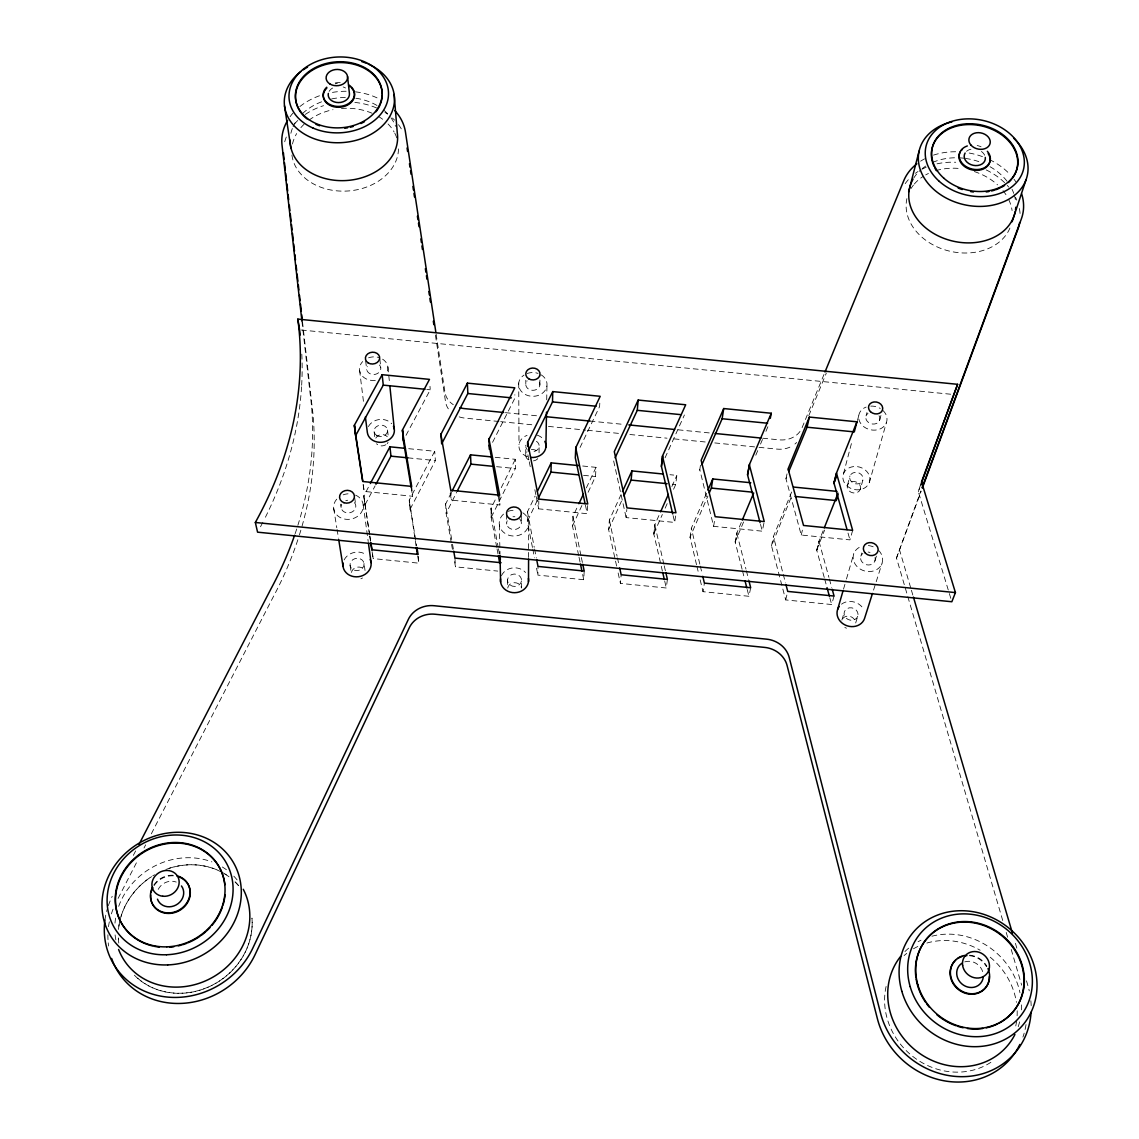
<?xml version="1.0" encoding="UTF-8"?>
<svg xmlns="http://www.w3.org/2000/svg" width="1139" height="1139" viewBox="0 0 1139 1139"><rect width="100%" height="100%" fill="white"/><g stroke="black" fill="none" stroke-linecap="round" stroke-linejoin="round"><path stroke-width="0.75" stroke-dasharray="5 3.75" d="M525.734 454.561L525.748 445.249M525.805 383.701L525.805 380.227M532.454 547.432L527.343 521.463L527.457 511.838L535.116 496.034M528.581 557.427L528.71 524.566M539.06 452.781L539.131 446.573M539.858 385.082L539.986 374.688M584.193 571.052L583.738 579.708L537.907 575.124L538.007 566.425M587.681 505.602L587.254 513.703L538.704 508.848L538.804 500.719M546.706 399.832L546.948 385.794M578.655 555.448L572.504 525.99L572.945 516.38L578.156 505.303M824.237 577.445L816.791 550.365L819.069 541.011L823.639 529.478M816.791 550.365L819.069 541.011M588.108 492.276L595.498 476.529L596.039 467.346L582.243 465.965M599.797 403.149L599.598 406.58L579.182 449.264M852.655 530.361L849.95 539.886L801.244 535.031L785.967 478.764L787.362 474.892M834.061 596.053L831.669 604.538L785.696 599.926L771.502 545.837L791.662 496.12M791.662 492.005L773.438 536.455L782.806 572.718M616.612 566.04L608.639 529.592L609.365 520.01L621.011 494.668M763.927 523.2L762.29 531.187L713.626 526.332L699.773 469.553M696.513 564.702L690.077 537.081L707.931 495.978M706.55 493.258L691.359 528.211L699.901 564.46M667.397 579.395L666.287 587.995L620.413 583.396L621.168 574.754M675.555 515.995L674.715 522.445L626.123 517.59L626.82 509.503M662.4 571.152L653.843 534.12L654.897 524.566L659.851 513.461M653.843 534.12L654.897 524.566M613.65 460.982L626.123 517.59M609.365 520.01L617.082 556.174M608.639 529.592L622.449 498.996M572.945 516.38L581.004 555.86M572.504 525.99L582.186 504.862M673.59 489.257L675.698 484.531L676.837 475.39L669.931 474.707M496.732 547.247L491.236 517.861L491.08 508.193L496.561 497.159M491.236 517.861L491.08 508.193M690.02 537.736L691.359 528.211M699.716 470.236L700.912 461.95M451.258 492.632L445.534 504.306L452.211 542.477M451.258 542.691L446.132 513.347L456.597 492.333M750.686 587.752L748.935 596.281L703.005 591.682L704.4 583.111M713.626 526.332L714.936 518.302M416.034 545.937L409.3 500.021L434.699 451.272L407.164 448.538M410.068 509.745L409.3 500.021M369.477 534.49L363.782 496.148L370.417 483.32M365.007 505.246L363.896 495.493M742.101 569.272L735.153 541.908L736.947 532.767L741.631 521.634M735.281 542.264L736.947 532.767M771.502 545.837L773.438 536.455M785.967 478.764L788.103 468.898M785.696 599.926L787.732 591.412M801.244 535.031L802.767 528.653M843.472 473.838L852.043 441.163M857.453 420.519L859.262 413.642M847.516 485.1L849.95 476.002M866.067 415.863L866.978 412.475M860.287 489.357A6.734 5.709 14.6 0 0 852.385 481.512A6.734 5.709 14.6 0 0 849.025 490.824A6.734 5.709 14.6 0 0 860.287 489.357L862.821 480.274A6.791 5.738 14.5 0 0 854.862 472.4A6.791 5.738 14.5 0 0 851.488 481.754A6.791 5.738 14.5 0 0 862.821 480.274M879.593 420.305L881.956 411.834M869.328 482.438A13.64 11.518 14.5 0 0 853.296 466.634A13.64 11.518 14.5 0 0 846.548 485.456A13.64 11.518 14.5 0 0 869.328 482.438L886.427 422.541M843.515 589.162L845.964 580.719M846.448 579.025L853.78 553.711M841.892 620.1L844.383 611.714M860.87 556.117L861.796 552.97M855.674 622.976L857.752 616.284A7.062 6.179 17.6 0 0 849.48 607.813A7.062 6.179 17.6 0 0 845.95 617.922A7.062 6.179 17.6 0 0 857.752 616.284M874.937 560.872L877.372 553.027M873.542 590.102L875.663 583.396M876.204 581.716L882.056 563.278M1002.733 920.511L896.493 558.039L920.91 490.952M950.809 598.359L918.305 491.649L920.981 483.491M918.305 491.649L919.529 488.346M896.493 558.039L921.138 491.279M816.82 549.795L824.622 530.105M802.098 427.623L824.323 373.649M808.804 415.65L826.345 373.008M743.582 521.961L735.153 541.908M755.783 455.23L757.819 450.46M760.525 444.096L762.546 439.327M765.935 431.368L767.957 426.598M671.882 486.495L676.837 475.39M653.914 533.465L662.343 514.515M665.148 508.208L667.255 503.466M665.062 457.807L684.411 414.995M586.357 487.905L596.039 467.346M537.309 500.391L527.343 521.463M491.336 517.206L515.398 468.556L515.326 459.302L494.653 457.252M501.245 487.691L515.326 459.302M492.575 442.302L514.871 398.18L514.856 394.735M118.1 898.415L137.548 860.6M144.027 848L145.65 844.853M151.33 833.833L272.719 597.904A434.158 344.12 -20.1 0 0 298.446 537.935M133.32 855.389L135.769 850.662M410.182 509.09L435.383 460.583L434.699 451.272M406.011 435.34L430.243 389.78L430.001 386.32M365.121 504.591L375.13 485.84M527.457 511.838L534.234 547.289M301.365 330.025L950.681 394.222M426.769 389.438L430.243 389.78M505.403 412.674L538.889 415.991M590.002 421.074L623.489 424.391M678.132 429.816L709.853 432.977M762.731 438.216L778.606 439.796A23.093 19.363 10.7 0 0 801.187 429.574M498.91 421.487L465.296 418.141A22.552 18.922 -1.9 0 1 458.063 416.447M500.69 421.658L534.305 425.004M548.457 426.413L585.617 430.101M587.382 430.271L621.011 433.617M629.853 434.5L667.013 438.188M674.089 438.885L705.938 442.046M714.779 442.929L757.25 447.157M759.015 447.328L776.713 449.079A22.922 19.278 10.8 0 0 793.128 445.392M408.047 457.85L435.383 460.583M496.59 466.677L515.398 468.556M583.524 475.333L595.498 476.529M672.266 484.189L675.698 484.531M363.113 484.488L364.167 491.422L412.617 496.262L411.692 486.396M450.161 493.187L451.386 500.135L499.879 504.976L499.679 495.18M418.227 556.159L418.881 563.179L373.151 558.594L371.969 549.781M454.575 561.669L455.486 566.852L497.743 571.095M899.354 549.325L910.915 588.55M911.414 590.258L912.923 595.37M1015.419 943.32L1016.928 948.445M1026.481 980.85L1027.99 985.961A79.787 72.554 42.3 0 1 1029.257 990.845M1006.221 932.428L1007.716 937.525M1011.218 949.442L1021.683 985.178M848.014 533.066L849.95 539.886M819.041 541.58L828.907 577.331M829.377 579.039L831.726 587.539M824.693 579.139L826.558 585.916M829.804 597.761L831.669 604.538M783.248 574.412L785.497 582.912M760.51 524.381L762.29 531.187M736.89 533.422L745.945 569.073M746.372 570.767L748.537 579.253M742.528 570.966L744.237 577.715M747.227 589.532L748.935 596.281M700.314 566.154L702.35 574.626M696.926 566.396L698.549 573.131M700.172 579.879L703.005 591.682M673.106 515.654L674.715 522.445M654.84 525.221L663.866 564.161M664.251 565.855L665.432 570.938M664.735 581.26L666.287 587.995M617.452 557.854L619.303 566.311M618.135 572.988L620.413 583.396M585.446 505.246L587.254 513.703M581.36 557.555L582.428 562.609M579.025 557.185L580.107 562.381M582.641 574.512L583.738 579.708M527.87 454.831L528.909 460.056M529.265 461.808L530.318 467.033M534.86 489.685L535.899 494.91M536.255 496.661L538.704 508.848M534.575 549.026L536.298 557.726M532.796 549.155L534.504 557.811M536.54 568.19L537.907 575.124M498.227 496.277L499.879 504.976M490.98 508.848L498.156 547.076M498.483 548.813L499.452 554.038M497.06 548.97L498.028 554.152M452.525 544.214L453.436 549.425M451.571 544.414L452.468 549.596M411.165 487.577L412.617 496.262M409.186 500.676L416.632 545.738M417.742 556.288L418.881 563.179M333.684 508.421L336.788 527.699M337.073 529.45L338.482 538.22M340.589 504.207L341.102 507.481M350.072 565.328L351.154 572.319M436.123 334.126L444.936 392.101A22.709 19.007 -1.8 0 0 453.294 404.701M435.44 335.193L445.52 401.683A22.552 18.922 -1.9 0 0 450.275 411.264M363.782 496.148L369.591 534.205M369.862 535.942L370.659 541.125M369.734 536.213L370.531 541.381M372.097 551.703L372.894 556.871M354.628 497.43L355.795 505.616M364.039 563.506A7.048 6.136 -9 0 1 354.215 570.169A7.048 6.136 -9 0 1 352.905 559.619A7.048 6.136 -9 0 1 364.039 563.506L365.035 570.497M363.199 504.677L368.21 541.523M363.298 484.83L364.167 491.422M359.568 370.317L363.668 403.135M365.647 360.707L366.687 369.477M374.119 431.653L374.859 437.931M302.49 321.796L311.673 402.879A434.158 344.12 -20.1 0 1 301.322 528.653M301.935 321.198L310.079 393.282A437.59 345.857 -19.9 0 1 297.194 527.442M379.842 359.013L380.796 367.783M387.545 430.001L388.399 437.846M387.886 366.943L389.495 382.49M445.634 503.652L446.132 513.347M450.788 490.297L451.386 500.135M454.945 558.096L455.486 566.852M499.366 524.994L500.007 554.394M506.584 514.287L506.727 524.04M507.581 579.523L507.709 588.151A6.948 6.165 -1.1 0 1 514.515 582.698A6.948 6.165 -1.1 0 1 521.477 587.938M518.715 382.989L519 444.566M521.306 515.768L521.335 523.84M521.477 580.918A7.005 6.193 -1.1 0 1 510.343 585.218A7.005 6.193 -1.1 0 1 511.753 574.554A7.005 6.193 -1.1 0 1 521.477 580.918L521.505 587.824M883.124 410.638A14.309 11.874 13.9 0 1 881.629 428.179A14.309 11.874 13.9 0 1 860.97 423.822A14.309 11.874 13.9 0 1 866.124 407.064M870.78 406.11A14.309 11.874 13.9 0 1 880.262 408.46M879.037 415.721A7.119 5.909 13.9 0 1 876.717 423.366A7.119 5.909 13.9 0 1 867.292 421.373A7.119 5.909 13.9 0 1 867.989 413.386M382.619 359.184A14.266 11.803 -5.1 0 1 386.804 373.023M375.315 380.369A14.266 11.803 -5.1 0 1 361.248 374.703A14.266 11.803 -5.1 0 1 362.643 361.561M368.58 357.788A14.266 11.803 -5.1 0 1 379.444 357.689M368.41 426.598A13.597 11.447 -5.6 0 1 391.731 423.736M379.458 364.993A7.105 5.88 -5.1 0 1 378.874 372.553A7.105 5.88 -5.1 0 1 369.805 373.635A7.105 5.88 -5.1 0 1 367.256 366.445M388.057 442.345A6.72 5.681 -5.7 0 1 387.16 443.641M385.893 444.708A6.72 5.681 -5.7 0 1 376.511 443.769M375.77 438.145A6.72 5.681 -5.7 0 1 387.303 436.721M335.336 83.816A15.675 11.931 -3.5 0 1 337.343 83.503M335.222 82.962A15.675 11.931 -3.5 0 1 341.316 82.649M398.493 148.91A53.448 41.374 -3.8 0 1 347.082 191.039A53.448 41.374 -3.8 0 1 291.911 154.804M292.481 144.012A53.448 41.374 -3.8 0 1 296.653 133.562M300.895 127.625A53.448 41.374 -3.8 0 1 304.028 124.322M308.84 120.25A53.448 41.374 -3.8 0 1 333.015 109.686M341.472 108.476A53.448 41.374 -3.8 0 1 372.837 113.573M378.49 116.505A53.448 41.374 -3.8 0 1 383.629 120.008M388.057 123.966A53.448 41.374 -3.8 0 1 394.122 131.996M394.792 133.22A53.448 41.374 -3.8 0 1 396.899 138.289M329.128 91.391A10.65 8.101 -3.5 0 1 332.616 88.045M343.166 86.963A10.65 8.101 -3.5 0 1 345.53 88.002M522.829 512.792A14.793 12.885 -0.7 0 1 525.051 531.685A14.793 12.885 -0.7 0 1 503.224 531.998A14.793 12.885 -0.7 0 1 504.876 513.048M508.193 511.326A14.793 12.885 -0.7 0 1 515.739 510.357M501.473 575.679A14.067 12.444 -1.1 0 1 525.549 572.49M519.797 519.113A7.361 6.407 -0.7 0 1 519.512 527.371A7.361 6.407 -0.7 0 1 510.144 528.581A7.361 6.407 -0.7 0 1 507.182 520.751M512.963 516.779A7.361 6.407 -0.7 0 1 514.885 516.75M355.624 495.138A14.878 12.757 -8.1 0 1 360.237 513.917A14.878 12.757 -8.1 0 1 337.813 515.91A14.878 12.757 -8.1 0 1 339.764 496.547M343.166 494.839A14.878 12.757 -8.1 0 1 350.769 493.87M344.163 559.89A14.152 12.33 -9 0 1 365.89 554.494M354.428 502.584A7.404 6.35 -8.1 0 1 353.759 510.785A7.404 6.35 -8.1 0 1 344.305 511.981A7.404 6.35 -8.1 0 1 341.7 504.207M345.815 500.704A7.404 6.35 -8.1 0 1 347.68 500.249M362.473 577.957A6.991 6.108 -9.1 0 1 360.864 578.783M351.467 572.461A6.991 6.108 -9.1 0 1 357.618 567.108A6.991 6.108 -9.1 0 1 364.85 570.71M964.776 961.886A13.867 12.543 40.6 0 1 983.185 973.774M990.887 1062.303A69.08 62.887 42.7 0 1 915.073 1058.159A69.08 62.887 42.7 0 1 886.17 986.132M904.095 955.593A69.08 62.887 42.7 0 1 906.729 953.386M913.464 948.787A69.08 62.887 42.7 0 1 917.82 946.495M926.89 943.035A69.08 62.887 42.7 0 1 980.152 950.239M990.218 957.216A69.08 62.887 42.7 0 1 1016.415 1002.363M1017.17 1010.777A69.08 62.887 42.7 0 1 1016.814 1019.49M1016.629 1021A69.08 62.887 42.7 0 1 1015.305 1027.834M969.474 955.692A20.417 18.466 40.6 0 1 986.531 966.684M969.773 955.194A20.417 18.48 40.6 0 1 986.844 966.199M527.471 456.668A13.54 11.532 0.6 0 1 518.9 446.104A13.54 11.532 0.6 0 1 527.058 435.354M537.38 435.226A13.54 11.532 0.6 0 1 543.004 438.771M541.253 374.888A14.209 11.888 0.8 0 1 543.474 392.343A14.209 11.888 0.8 0 1 522.516 392.571A14.209 11.888 0.8 0 1 524.011 375.073M527.186 373.492A14.209 11.888 0.8 0 1 538.021 373.378M539.317 382.063A7.076 5.923 0.8 0 1 536.74 389.353A7.076 5.923 0.8 0 1 527.699 388.456A7.076 5.923 0.8 0 1 527.158 380.853M537.765 458.633A6.692 5.709 0.5 0 1 533.365 460.882M528.396 459.814A6.692 5.709 0.5 0 1 527.001 451.813M531.386 449.578A6.692 5.709 0.5 0 1 538.505 452.952M536.441 441.306A6.734 5.738 0.6 0 1 538.704 448.04A6.734 5.738 0.6 0 1 531.671 451.628M527.158 449.478A6.734 5.738 0.6 0 1 525.777 446.744M154.107 885.516A20.345 18.267 -31 0 1 174.424 875.863M153.85 884.989A20.36 18.281 -30.9 0 1 174.196 875.322M134.388 975.198A68.838 62.246 -32.9 0 0 210.971 985.861A68.838 62.246 -32.9 0 0 251.961 918.048A68.838 62.246 -32.9 0 1 211.868 985.349A68.838 62.246 -32.9 0 1 135.626 976.337M119.766 921.266A68.838 62.246 -32.9 0 0 118.47 929.666A68.838 62.246 -32.9 0 1 119.125 924.612M120.165 919.6A68.838 62.246 -32.9 0 1 151.615 876.66M165.867 869.498A68.838 62.246 -32.9 0 1 220.639 871.634M224.924 874.04A68.838 62.246 -32.9 0 1 228.982 876.774M235.147 882.027A68.838 62.246 -32.9 0 1 239.489 886.797M121.076 916.297A68.838 62.246 -32.9 0 1 154.605 874.766M169.142 868.288A68.838 62.246 -32.9 0 1 220.596 871.534M222.048 872.289A68.838 62.246 -32.9 0 1 228.939 876.66M235.104 881.899A68.838 62.246 -32.9 0 1 239.461 886.669M158.221 889.388A13.81 12.415 -30.9 0 1 176.246 882.07M878.625 550.393A14.921 12.856 16.8 0 1 877.044 569.4A14.921 12.856 16.8 0 1 855.546 564.759A14.921 12.856 16.8 0 1 860.942 546.578M868.359 545.581A14.921 12.856 16.8 0 1 874.524 547.418M841.507 604.183A14.195 12.415 17.6 0 1 863.433 608.966M875.051 557.526A7.432 6.393 16.8 0 1 870.808 564.659A7.432 6.393 16.8 0 1 861.753 561.598A7.432 6.393 16.8 0 1 862.878 553.412M868.132 552.059A7.432 6.393 16.8 0 1 870.011 552.458M846.476 628.187A7.005 6.151 17.7 0 1 844.839 627.404M842.646 618.676A7.005 6.151 17.7 0 1 850.548 616.583A7.005 6.151 17.7 0 1 855.446 623.076M301.807 354.158A460.341 357.048 -19 0 1 301.664 385.238M301.564 386.804A460.341 357.048 -19 0 1 264.276 519.498M262.838 522.317A460.341 357.048 -19 0 1 259.108 529.364M966.541 151.33A10.707 8.158 13 0 1 970.969 149.237M981.405 151.487A10.707 8.158 13 0 1 984.651 155.231M1009.923 228.071A53.732 41.687 13.3 0 1 946.594 250.366A53.732 41.687 13.3 0 1 906.9 198.627M911.015 188.561A53.732 41.687 13.3 0 1 913.421 185.116M914.304 184.048A53.732 41.687 13.3 0 1 923.088 176.445M925.694 174.893A53.732 41.687 13.3 0 1 928.442 173.484M935.831 170.665A53.732 41.687 13.3 0 1 960.761 168.629M974.301 171.562A53.732 41.687 13.3 0 1 997.579 184.874M1003.018 190.64A53.732 41.687 13.3 0 1 1007.346 196.976M1008.727 199.624A53.732 41.687 13.3 0 1 1012.101 210.558M977.177 145.536A15.761 12.016 13 0 1 981.063 146.789M284.722 141.791A61.677 47.753 -3.8 0 1 286.572 136.381M294.545 123.852A61.677 47.753 -3.8 0 1 297.792 120.478M305.295 114.427A61.677 47.753 -3.8 0 1 323.561 105.671M354.855 102.439A61.677 47.753 -3.8 0 1 379.33 109.244M384.968 112.405A61.677 47.753 -3.8 0 1 387.602 114.171M392.442 118.057A61.677 47.753 -3.8 0 1 394.621 120.165M398.508 124.678A61.677 47.753 -3.8 0 1 402.366 130.771M290.089 116.691A62.104 47.923 -3.7 0 1 292.965 113.117M299.856 106.568A62.104 47.923 -3.7 0 1 320.529 95.405M332.46 92.401A62.104 47.923 -3.7 0 1 348.406 91.291M355.453 91.832A62.104 47.923 -3.7 0 1 378.333 98.481M300.853 530.19A434.158 344.12 -20.1 0 1 298.945 536.398M296.695 529.009A437.59 345.857 -19.9 0 1 295.143 533.678M904.964 951.549A69.664 63.357 42.3 0 1 909.862 947.178M918.077 941.725A69.664 63.357 42.3 0 1 921.01 940.216M931.944 936.215A69.664 63.357 42.3 0 1 1020.003 992.781M1021.441 1004.883A69.664 63.357 42.3 0 1 1021.384 1010.065M1019.619 1021.882A69.664 63.357 42.3 0 1 1017.625 1028.36M913.677 178.168A54.117 41.844 13.2 0 1 919.985 170.551M922.191 168.643A54.117 41.844 13.2 0 1 925.836 166.023M932.627 162.421A54.117 41.844 13.2 0 1 956.817 157.766M960.277 157.894A54.117 41.844 13.2 0 1 963.736 158.193M965.459 158.421A54.117 41.844 13.2 0 1 980.651 162.293M990.005 166.693A54.117 41.844 13.2 0 1 1008.2 182.795M1012.058 189.316A54.117 41.844 13.2 0 1 1013.738 193.374M1014.194 194.755A54.117 41.844 13.2 0 1 1015.461 200.293M290.886 133.291A53.818 41.531 -3.7 0 1 292.552 127.981M293.107 126.671A53.818 41.531 -3.7 0 1 295.086 122.855M302.561 113.544A53.818 41.531 -3.7 0 1 325.056 100.616M331.705 98.894A53.818 41.531 -3.7 0 1 345.501 97.484M355.824 98.225A53.818 41.531 -3.7 0 1 377.536 105.785M383.857 110.241A53.818 41.531 -3.7 0 1 390.051 116.577M390.919 117.73A53.818 41.531 -3.7 0 1 395.575 126.329M115.851 939.874A69.422 62.688 -32.5 0 1 114.954 933.24M114.982 923.103A69.422 62.688 -32.5 0 1 115.623 918.006M118.698 906.331A69.422 62.688 -32.5 0 1 211.911 861.896M222.333 866.993A69.422 62.688 -32.5 0 1 226.419 869.74M233.794 876.162A69.422 62.688 -32.5 0 1 238.037 881.088M108.604 946.025A79.431 71.828 -32.9 0 1 108.219 942.85M107.991 939.632A79.431 71.828 -32.9 0 1 107.906 934.792M108.518 926.69A79.431 71.828 -32.9 0 1 109.33 921.85M111.394 913.877A79.431 71.828 -32.9 0 1 113.658 907.626M104.93 920.098A80.114 72.341 -32.5 0 1 107.351 908.78M108.362 905.605A80.114 72.341 -32.5 0 1 112.22 896.308M905.206 183.65A61.549 47.738 13.3 0 1 909.79 178.14M915.4 173.313A61.549 47.738 13.3 0 1 917.906 171.59M921.907 169.27A61.549 47.738 13.3 0 1 926.178 167.248M937.041 163.817A61.549 47.738 13.3 0 1 955.721 162.265M986.189 169.925A61.549 47.738 13.3 0 1 1008.698 187.067M1015.532 197.417A61.549 47.738 13.3 0 1 1016.785 200.137M1019.377 208.508A61.549 47.738 13.3 0 1 1020.16 215.556M796.588 442.459A22.922 19.278 10.8 0 1 794.951 444.011M920.597 161.183A61.976 47.923 13.2 0 1 924.626 158.848M933.482 155.118A61.976 47.923 13.2 0 1 958.668 151.829M969.189 153.025A61.976 47.923 13.2 0 1 984.509 157.41M989.35 159.531A61.976 47.923 13.2 0 1 1009.866 174.324M1014.009 179.236A61.976 47.923 13.2 0 1 1015.817 181.799M1030.852 1000.725A79.787 72.554 42.3 0 1 1031.165 1005.694M1026.025 1024.587A79.118 72.042 42.7 0 1 1022.936 1037.088M376.625 435.425A6.763 5.695 -5.6 0 0 387.516 431.496A6.763 5.695 -5.6 0 0 378.362 425.602A6.763 5.695 -5.6 0 0 376.625 435.425M118.328 938.066A68.838 62.246 -32.9 0 0 118.798 943.064A68.838 62.246 -32.9 0 1 118.356 938.066"/><path stroke-width="1.5" d="M527.528 446.374L527.628 442.345L552.742 391.588L600.196 396.301L575.722 447.812L587.767 503.979L538.818 499.096L527.628 442.345M528.496 581.63L528.581 559.149M545.894 447.243L546.492 412.133M538.078 498.811L550.991 472.101L551.191 462.875L578.797 465.623M528.382 450.83L552.515 401.91L552.742 391.588M585.076 503.552L575.309 457.85L575.807 447.129M847.046 529.649L833.947 482.95L836.467 473.112L856.955 421.8L809.345 417.073L788.103 468.898L803.536 525.463L852.655 530.361L836.467 473.112M623.901 495.849L631.134 480.089L631.946 470.92L663.026 474.009M615.117 457.807L637.285 410.325L638.182 400.06L685.692 404.772L662.599 455.771L661.417 466.421L672.708 513.945M661.417 466.421L662.599 455.771M498.227 496.277L489.3 445.249M489.015 439.198L514.8 387.829L467.389 383.131L440.878 434.4L450.788 490.297L499.679 495.18L489.015 439.198L489.3 449.293M709.298 492.817L711.362 488.076L712.772 478.964L750.8 482.751M701.88 464.783L722.14 418.739L723.721 408.545L771.274 413.258L770.291 418.34M411.165 487.577L403.377 440.736L402.508 429.901L429.488 379.372L382.149 374.688L354.443 425.118L355.695 435.995L354.443 425.118M403.377 440.736L402.508 429.901M760.069 522.673L747.497 474.636L749.49 464.413L771.274 413.258M747.625 475.006L749.49 464.413M788.729 471.603L807.081 427.21L809.345 417.073M908.637 191.85L919.102 151.06M833.919 483.534L836.453 473.71M837.891 494.554L836.311 500.576L795.093 496.462M856.955 421.8L854.307 431.895L807.081 427.21M837.649 609.408L843.031 590.842M872.474 593.447L864.501 618.605A14.195 12.415 17.6 0 1 845.238 625.055A14.195 12.415 17.6 0 1 839.172 606.532M957.614 384.313L921.522 481.868L955.436 592.593L951.848 601.748L257.571 532.169L255.335 522.474A464.214 358.885 -18.9 0 0 297.82 319.119L957.614 384.313L920.739 485.057M1012.101 221.763L1026.025 179.805M922.149 487.606L1021.299 219.072A61.976 47.923 13.2 0 0 1021.711 194.029M922.362 487.948L1017.867 229.252A61.549 47.738 13.3 0 0 1019.661 222.518M824.294 527.827L838.019 493.201M833.947 482.95L836.581 476.358M824.992 372.012L903.782 180.66A61.976 47.923 13.2 0 1 916.881 163.802M742.301 520.039L753.691 492.988M707.931 490.083L712.772 478.964M723.721 408.545L701.14 460.298L715.192 516.693L764.255 521.591L749.434 465.096M660.563 511.881L668.351 494.426M622.478 491.507L631.946 470.92M638.182 400.06L614.291 451.656L626.963 507.894L675.968 512.778L662.528 456.454M578.911 503.723L583.382 494.226M537.409 491.308L551.191 462.875M457.394 490.767L470.934 464.128L470.521 454.845L491.208 456.896M452.055 491.066L470.521 454.845M139.029 844.355L270.74 589.276A437.59 345.857 -19.9 0 0 294.602 535.23M467.389 383.131L467.844 393.51L441.661 443.854L440.992 433.731M370.417 483.32L389.951 446.815L405.441 448.367M375.955 484.274L390.962 456.155L389.951 446.815M355.809 435.312L383.274 385.124L382.149 374.688M383.274 385.124L425.032 389.267M467.844 393.51L511.397 397.838M552.515 401.91L596.11 406.239M637.285 410.325L680.923 414.653M722.14 418.739L767.572 423.238M503.637 412.489L464.854 408.645A22.709 19.007 -1.8 0 1 459.914 407.734M545.937 416.689L590.002 421.074M628.785 424.918L674.601 429.474M715.15 433.489L760.98 438.045M793.684 487.065L836.951 491.379M390.962 456.155L408.047 457.85M470.934 464.128L493.159 466.335M550.991 472.101L578.384 474.835M631.134 480.089L667.127 483.676M711.362 488.076L752.537 492.176M255.335 522.474L955.436 592.593M501.089 562.723L454.945 558.096L453.735 551.162M913.421 597.078L1012.414 933.097M832.196 589.247L834.061 596.053L787.732 591.412L785.938 584.606M827.014 587.61L829.349 596.067M748.964 580.961L750.686 587.752L704.4 583.111L702.763 576.32M745.091 581.089L746.8 587.838M665.831 572.618L667.397 579.395L621.168 574.754L619.673 568.005M662.784 572.846L664.35 579.58M582.784 564.303L584.193 571.052L538.007 566.425L536.64 559.463M580.477 564.118L581.915 571.052M499.779 555.775L500.434 559.249M498.355 555.889L499.651 562.794M402.394 430.585L411.692 486.396L362.857 481.526L354.314 425.801M416.917 547.46L418.056 554.394L371.969 549.781L370.915 542.862M297.82 319.119L299.6 329.84A460.341 357.048 -19 0 1 300.24 335.008M416.319 547.66L417.458 554.565M338.767 539.971L343.01 566.254M435.867 332.36L405.456 132.067A62.104 47.923 -3.7 0 0 394.777 110.54M407.064 147.956L407.591 151.459M409.456 163.703L409.983 167.205M410.51 170.708L411.037 174.21M412.902 186.454L413.429 189.957M413.955 193.459L414.496 196.947M417.401 216.196L417.942 219.699M418.469 223.201L418.995 226.704M420.861 238.948L421.387 242.45M421.914 245.953L422.441 249.455M425.36 268.69L425.901 272.193M426.427 275.695L426.954 279.197M428.805 291.442L429.346 294.944M429.873 298.446L430.4 301.949M433.318 321.198L433.845 324.686M355.952 437.718L362.586 481.028M370.787 543.104L371.841 549.98M284.494 105.813L290.858 147.842M368.452 543.289L371.072 562.595M365.391 416.945L367.342 432.493A13.597 11.447 -5.6 0 0 384.085 441.904A13.597 11.447 -5.6 0 0 393.453 426.299M284.081 159.204L283.682 155.673A61.677 47.753 -3.8 0 1 283.469 152.897M284.479 162.735L285.291 169.811M285.69 173.342L286.487 180.418M286.886 183.948L287.683 191.01M288.082 194.555L288.68 199.852M289.292 205.162L289.89 210.459M290.288 213.99L291.086 221.066M291.484 224.597L292.082 229.893M292.495 233.438L293.293 240.5M293.691 244.045L294.488 251.107M294.887 254.638L295.485 259.948M296.083 265.245L296.695 270.555M297.094 274.086L297.891 281.148M298.29 284.693L298.888 289.989M299.486 295.286L300.098 300.596M300.497 304.127L301.294 311.203M301.693 314.734L302.291 320.031M301.935 321.198L282.016 145.037A62.104 47.923 -3.7 0 1 287.598 120.449M347.552 76.47L349.402 93.355A10.65 8.101 -3.5 0 1 338.511 102.581A10.65 8.101 -3.5 0 1 328.331 93.426M389.851 385.95L394.308 429.175M394.137 94.423L397.283 132.992A53.818 41.531 -3.7 0 1 346.683 180.503A53.818 41.531 -3.7 0 1 290.089 140.083M489.115 438.515L489.201 441.875M500.035 556.131L500.605 582.072M382.22 95.149A43.396 33.031 -3.5 0 1 380.526 103.72M379.956 105.115A43.396 33.031 -3.5 0 1 375.984 111.779M364.494 121.645A43.396 33.031 -3.5 0 1 360.921 123.539M353.133 126.486A43.396 33.031 -3.5 0 1 350.399 127.212M347.623 127.796A43.396 33.031 -3.5 0 1 344.79 128.237M319.689 125.788A43.396 33.031 -3.5 0 1 315.93 124.293M307.117 118.983A43.396 33.031 -3.5 0 1 322.494 65.464A43.396 33.031 -3.5 0 1 382.206 93.711M348.691 84.969A15.675 11.931 -3.5 0 1 350.969 101.727A15.675 11.931 -3.5 0 1 328.9 103.991A15.675 11.931 -3.5 0 1 326.708 87.233M351.595 88.002A15.675 11.931 -3.5 0 1 349.16 104.105A15.675 11.931 -3.5 0 1 327.989 104.176A15.675 11.931 -3.5 0 1 326.808 88.087M348.79 85.824A15.675 11.931 -3.5 0 1 350.285 86.835M368.068 63.983A55.156 42.043 -3.5 0 1 383.943 124.265A55.156 42.043 -3.5 0 1 303.43 133.477A55.156 42.043 -3.5 0 1 300.696 71.7M303.316 69.778A55.156 42.043 -3.5 0 1 307.53 67.144M361.761 61.62A55.156 42.043 -3.5 0 1 366.53 63.328M528.439 578.384A14.067 12.444 -1.1 0 1 514.714 592.707A14.067 12.444 -1.1 0 1 500.562 578.826M370.203 559.491A14.152 12.33 -9 0 1 358.543 576.704A14.152 12.33 -9 0 1 343.11 563.022M988.011 968.549A20.417 18.48 40.6 0 1 976.977 993.094A20.417 18.48 40.6 0 1 951.364 978.643A20.417 18.48 40.6 0 1 964.733 955.407M983.242 977.191A13.867 12.543 40.6 0 1 963.494 985.15A13.867 12.543 40.6 0 1 961.8 963.323M989.321 976.507A20.417 18.466 40.6 0 1 962.427 992.069A20.417 18.466 40.6 0 1 955.721 960.092M957.628 958.611A20.417 18.466 40.6 0 1 962.028 956.504M964.434 955.906A20.417 18.466 40.6 0 1 966.94 955.635M915.87 977.191A56.509 51.141 40.6 0 1 954.824 922.917A56.509 51.141 40.6 0 1 1019.163 958.326A56.509 51.141 40.6 0 1 999.245 1023.078M997.721 1023.861A56.509 51.141 40.6 0 1 986.274 1027.848M982.829 1028.474A56.509 51.141 40.6 0 1 967.467 1028.517M963.153 1027.748A56.509 51.141 40.6 0 1 957.486 1026.225M956.091 1025.755A56.509 51.141 40.6 0 1 936.813 1014.692M929.424 1007.317A56.509 51.141 40.6 0 1 926.676 1003.815M925.808 1002.605A56.509 51.141 40.6 0 1 916.126 978.942M544.826 441.348A13.54 11.532 0.6 0 1 543.331 452.824A13.54 11.532 0.6 0 1 530.902 457.408M152.412 945.897A56.324 50.586 -31 0 1 116.463 890.399A56.324 50.586 -31 0 1 172.573 843.116A56.324 50.586 -31 0 1 224.924 884.775M225.024 894.912A56.324 50.586 -31 0 1 223.016 905.106M222.475 906.772A56.324 50.586 -31 0 1 211.882 925.438M209.932 927.644A56.324 50.586 -31 0 1 206.8 930.762M205.703 931.759A56.324 50.586 -31 0 1 201.076 935.489M199.866 936.343A56.324 50.586 -31 0 1 188.12 942.75M186.739 943.306A56.324 50.586 -31 0 1 182.525 944.758M181.101 945.171A56.324 50.586 -31 0 1 178.239 945.897M173.897 946.723A56.324 50.586 -31 0 1 169.54 947.207M159.417 947.079A56.324 50.586 -31 0 1 154.135 946.281M176.687 875.749A20.36 18.281 -30.9 0 1 188.69 899.312A20.36 18.281 -30.9 0 1 162.137 911.926A20.36 18.281 -30.9 0 1 152.541 887.21M179.293 877.016A20.345 18.267 -31 0 1 189.216 899.041A20.345 18.267 -31 0 1 166.479 913.336A20.345 18.267 -31 0 1 150.718 894.983M151.088 892.52A20.345 18.267 -31 0 1 152.783 887.751M181.457 885.957A13.81 12.415 -30.9 0 1 176.146 904.936A13.81 12.415 -30.9 0 1 157.481 899.184M1013.767 138.275A55.469 42.371 13 0 1 1005.267 201.048A55.469 42.371 13 0 1 925.309 179.734A55.469 42.371 13 0 1 952.033 121.816M987.342 151.302A15.761 12.016 13 0 1 983.441 168.245A15.761 12.016 13 0 1 961.43 162.35A15.761 12.016 13 0 1 967.324 145.949M985.306 157.381A10.707 8.158 13 0 1 973.147 165.297A10.707 8.158 13 0 1 965.103 153.039M988.196 153.566A15.761 12.016 13 0 1 975.183 170.337A15.761 12.016 13 0 1 960.305 151.857M961.259 150.533A15.761 12.016 13 0 1 962.427 149.351M934.122 166.465A43.638 33.273 13 0 1 977.49 125.162A43.638 33.273 13 0 1 1012.528 177.997M1011.603 179.179A43.638 33.273 13 0 1 1008.371 182.525M1004.555 185.458A43.638 33.273 13 0 1 1001.708 187.152M1000.199 187.907A43.638 33.273 13 0 1 995.415 189.857M994.148 190.256A43.638 33.273 13 0 1 991.571 190.968M988.908 191.523A43.638 33.273 13 0 1 986.189 191.936M973.489 191.978A43.638 33.273 13 0 1 970.627 191.58M962.241 189.544A43.638 33.273 13 0 1 958.198 188.049M936.457 170.708A43.638 33.273 13 0 1 934.82 167.903M1014.92 1034.525A69.664 63.357 42.3 0 1 920.284 1053.86A69.664 63.357 42.3 0 1 900.593 956.447M1015.262 211.327A54.117 41.844 13.2 0 1 947.876 239.745A54.117 41.844 13.2 0 1 912.965 179.364M1015.76 207.227A54.117 41.844 13.2 0 1 1015.49 209.975M243.262 889.288A69.422 62.688 -32.5 0 1 208.11 979.682A69.422 62.688 -32.5 0 1 118.598 949.47M111.608 958.412A79.431 71.828 -32.9 0 0 180.204 1003.445A79.431 71.828 -32.9 0 0 255.093 954.61L409.186 627.973A24.161 21.598 -6.7 0 1 435.098 614.248L764.297 647.365A24.545 22.011 14.9 0 1 787.206 665.959L877.386 1018.679A79.118 72.042 42.7 0 0 944.131 1080.797A79.118 72.042 42.7 0 0 1019.875 1044.463M104.93 920.098A80.114 72.341 -32.5 0 0 160.385 996.07A80.114 72.341 -32.5 0 0 252.758 948.232L408.275 619.545A24.36 21.712 -6.6 0 1 434.386 605.749L766.205 639.121A24.745 22.139 14.8 0 1 789.299 657.815L880.461 1012.827A79.787 72.554 42.3 0 0 962.099 1076.682A79.787 72.554 42.3 0 0 1031.066 1012.286M870.452 411.663A7.176 5.937 13.9 0 0 882.44 410.14A7.176 5.937 13.9 0 0 873.955 401.967A7.176 5.937 13.9 0 0 870.452 411.663M368.082 362.857A7.161 5.909 -5 0 0 379.614 358.799A7.161 5.909 -5 0 0 369.933 352.677A7.161 5.909 -5 0 0 368.082 362.857M316.371 123.695A43.41 33.031 -3.5 0 0 382.135 94.295A43.41 33.031 -3.5 0 0 317.781 66.404A43.41 33.031 -3.5 0 0 316.371 123.695M313.125 128.095A49.817 37.914 -3.5 0 0 388.513 94.281A49.817 37.914 -3.5 0 0 314.606 62.36A49.817 37.914 -3.5 0 0 313.125 128.095M330.082 84.087A10.764 8.144 -3.4 0 0 347.466 78.591A10.764 8.144 -3.4 0 0 333.015 70.077A10.764 8.144 -3.4 0 0 330.082 84.087M509.503 518.615A7.418 6.45 -0.6 0 0 521.306 514.145A7.418 6.45 -0.6 0 0 510.984 507.51A7.418 6.45 -0.6 0 0 509.503 518.615M343.964 502.712A7.475 6.393 -8 0 0 354.4 495.792A7.475 6.393 -8 0 0 342.611 491.721A7.475 6.393 -8 0 0 343.964 502.712M901.846 991.329A71.785 65.008 40.8 0 0 1017.924 1030.24A71.785 65.008 40.8 0 0 984.338 914.532A71.785 65.008 40.8 0 0 901.846 991.329M910.175 986.63A64.895 58.715 40.6 0 0 1015.091 1021.897A64.895 58.715 40.6 0 0 984.808 917.351A64.895 58.715 40.6 0 0 910.175 986.63M917.849 984.865A56.551 51.17 40.6 0 0 1009.239 1015.732A56.551 51.17 40.6 0 0 982.971 924.597A56.551 51.17 40.6 0 0 917.849 984.865M962.626 965.402A14.052 12.686 40 0 0 984.367 975.966A14.052 12.686 40 0 0 980.964 953.016A14.052 12.686 40 0 0 962.626 965.402M528.667 378.76A7.133 5.951 0.8 0 0 539.986 374.688A7.133 5.951 0.8 0 0 530.048 368.523A7.133 5.951 0.8 0 0 528.667 378.76M166.892 946.836A56.366 50.614 -30.9 0 0 219.215 866.978A56.366 50.614 -30.9 0 0 124.293 870.196A56.366 50.614 -30.9 0 0 166.892 946.836M167.746 964.904A71.543 64.311 -31.2 0 0 233.837 863.291A71.543 64.311 -31.2 0 0 113.316 867.719A71.543 64.311 -31.2 0 0 167.746 964.904M166.479 954.753A64.681 58.089 -31 0 0 226.376 863.035A64.681 58.089 -31 0 0 117.431 866.893A64.681 58.089 -31 0 0 166.479 954.753M162.834 896.251A13.995 12.543 -30.4 0 0 178.453 878.112A13.995 12.543 -30.4 0 0 155.288 875.806A13.995 12.543 -30.4 0 0 162.834 896.251M865.369 553.155A7.489 6.435 16.6 0 0 877.856 551.461A7.489 6.435 16.6 0 0 869.043 542.634A7.489 6.435 16.6 0 0 865.369 553.155M939.319 181.386A50.088 38.199 13 0 0 1022.495 172.672A50.088 38.199 13 0 0 962.555 119.182A50.088 38.199 13 0 0 939.319 181.386M943.818 178.182A43.652 33.287 13 0 0 1016.344 170.693A43.652 33.287 13 0 0 964.192 124.023A43.652 33.287 13 0 0 943.818 178.182M970.941 145.094A10.821 8.201 12.9 0 0 989.364 145.251A10.821 8.201 12.9 0 0 978.387 132.651A10.821 8.201 12.9 0 0 970.941 145.094"/></g></svg>
